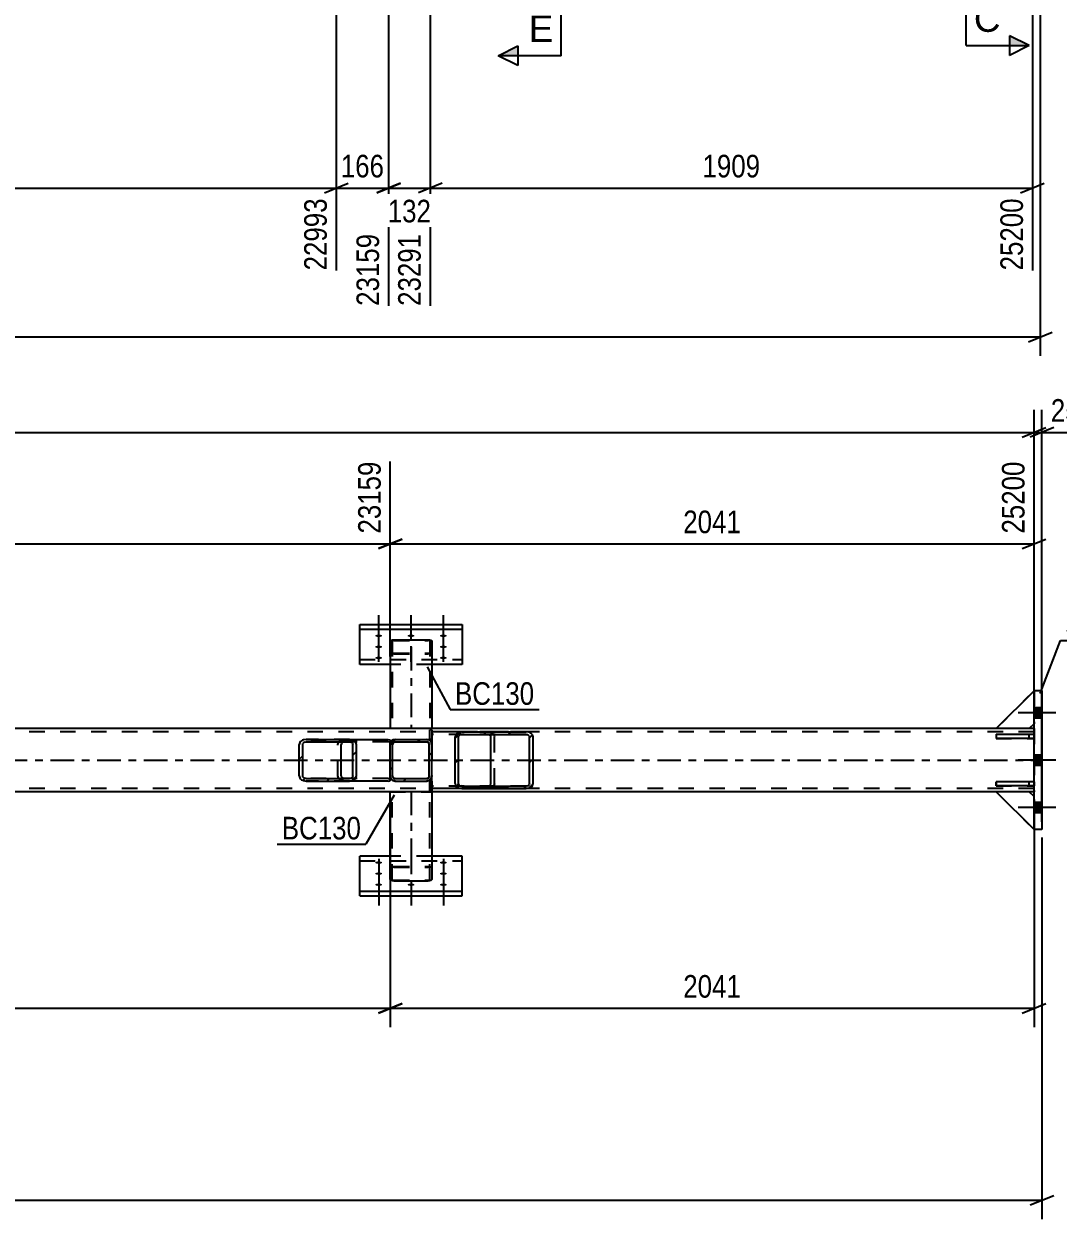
# Model space of a CAD drawing. Header units: millimetres. Extents: x 0 to 1189, y 0 to 841.
# Drawn here: x 917.6 to 1048.7, y 384.8 to 536.3 of the extents above; entities that cross this region are included whole.
import ezdxf

# ---------------------------------------------------------------- set-up
doc = ezdxf.new("R2010")
doc.units = ezdxf.units.MM
doc.linetypes.add('DXK_LINE_DOT2', pattern=[3.9198, 1.9599, -1.9599])
doc.linetypes.add('DXK_LINE_DOT3', pattern=[5.9187, 2.979, -0.9799, 0.9799, -0.9799])
doc.styles.add('Arial', font='ARIAL.TTF', dxfattribs={"height": 0.2})
doc.styles.add('Arial Narrow', font='ARIALN.TTF', dxfattribs={"height": 0.2})

# ---------------------------------------------------------------- blocks, each defined once
blk = doc.blocks.new('Part-761554296-3601 - 3595')
at = {"color": 2, "linetype": 'Continuous'}
for p, q in [((969.06, 440.31), (969.06, 440.31)), ((969.06, 439.11), (969.06, 440.31)), ((969.3, 440.31), (969.06, 440.31)), ((969.3, 440.31), (969.3, 440.31)), ((969.3, 440.31), (969.3, 439.11)), ((969.06, 439.11), (969.06, 439.11)), ((969.06, 439.11), (969.3, 439.11)), ((969.3, 439.11), (969.3, 439.11))]:
    blk.add_line(p, q, dxfattribs=at)
at = {"color": 7, "linetype": 'DXK_LINE_DOT2'}
for p, q in [((969.06, 439.11), (969.06, 440.31)), ((969.3, 439.11), (969.3, 440.31))]:
    blk.add_line(p, q, dxfattribs=at)
blk = doc.blocks.new('Part-761554296-3602 - 3595')
at = {"color": 2, "linetype": 'Continuous'}
for p, q in [((969.06, 446.79), (969.06, 446.79)), ((969.3, 446.79), (969.06, 446.79)), ((969.06, 445.59), (969.06, 446.79)), ((969.06, 445.59), (969.06, 445.59)), ((969.3, 445.59), (969.06, 445.59)), ((969.3, 446.79), (969.3, 446.79)), ((969.3, 446.79), (969.3, 445.59)), ((969.3, 445.59), (969.3, 445.59))]:
    blk.add_line(p, q, dxfattribs=at)
at = {"color": 7, "linetype": 'DXK_LINE_DOT2'}
for p, q in [((969.06, 445.59), (969.06, 446.79)), ((969.3, 446.79), (969.3, 445.59))]:
    blk.add_line(p, q, dxfattribs=at)
blk = doc.blocks.new('Part-761554296-3603 - 3595')
at = {"linetype": 'Continuous'}
h = blk.add_hatch(dxfattribs=at)
h.set_pattern_fill('', scale=0.7, style=0, pattern_type=0)
h.set_pattern_definition([(45, (959.2038, 440.3552), (-1.57154, 1.57154), [])])
h.paths.add_polyline_path([(958.87, 440.31), (959.2, 440.36), (959.49, 440.49), (959.68, 440.7), (959.75, 440.95), (959.75, 444.95), (959.68, 445.19), (959.49, 445.4), (959.2, 445.54), (958.87, 445.59), (953.38, 445.59), (953.04, 445.54), (952.76, 445.4), (952.56, 445.19), (952.5, 444.95), (952.5, 440.95), (952.56, 440.7), (952.76, 440.49), (953.04, 440.36), (953.38, 440.31)])
h.paths.add_polyline_path([(953.21, 440.65), (953.07, 440.72), (952.97, 440.82), (952.94, 440.95), (952.94, 444.95), (952.97, 445.07), (953.07, 445.17), (953.21, 445.24), (953.38, 445.27), (958.87, 445.27), (959.04, 445.24), (959.18, 445.17), (959.27, 445.07), (959.31, 444.95), (959.31, 440.95), (959.27, 440.82), (959.18, 440.72), (959.04, 440.65), (958.87, 440.63), (953.38, 440.63)])
at = {"color": 2, "linetype": 'Continuous'}
for p, q in [((953.38, 445.59), (953.04, 445.54)), ((953.38, 445.59), (958.87, 445.59)), ((958.87, 445.59), (963.76, 445.59)), ((959.2, 445.54), (958.87, 445.59)), ((963.76, 445.59), (964.02, 445.55)), ((964.02, 445.55), (964.02, 445.54)), ((964.02, 445.54), (964.02, 445.4)), ((952.56, 445.19), (952.5, 444.95)), ((952.5, 440.95), (952.5, 444.95)), ((952.94, 444.95), (952.97, 445.07)), ((952.94, 440.95), (952.94, 444.95)), ((953.21, 445.24), (953.38, 445.27)), ((953.38, 445.27), (958.87, 445.27)), ((957.87, 445.07), (957.83, 444.95)), ((957.83, 440.95), (957.83, 444.95)), ((958.27, 445.27), (958.1, 445.24)), ((958.87, 445.27), (959.04, 445.24)), ((959.27, 445.07), (959.31, 444.95)), ((959.31, 440.95), (959.31, 444.95)), ((959.75, 444.95), (959.68, 445.19)), ((959.75, 440.95), (959.75, 444.95)), ((964.02, 445.4), (964.02, 444.95)), ((952.5, 440.95), (952.56, 440.7)), ((952.97, 440.82), (952.94, 440.95)), ((957.83, 440.95), (957.87, 440.82)), ((959.31, 440.95), (959.27, 440.82)), ((959.68, 440.7), (959.75, 440.95)), ((964.02, 440.34), (964.02, 440.95)), ((953.04, 440.36), (953.38, 440.31)), ((953.38, 440.63), (953.21, 440.65)), ((953.38, 440.63), (958.87, 440.63)), ((953.38, 440.31), (958.87, 440.31)), ((958.1, 440.65), (958.27, 440.63)), ((959.04, 440.65), (958.87, 440.63)), ((958.87, 440.31), (959.2, 440.36)), ((963.76, 440.31), (958.87, 440.31)), ((963.76, 440.31), (964.02, 440.34))]:
    blk.add_line(p, q, dxfattribs=at)
at = {"color": 7, "linetype": 'DXK_LINE_DOT2'}
for p, q in [((958.87, 445.59), (953.38, 445.59)), ((957.94, 445.54), (958.27, 445.59)), ((963.76, 445.27), (953.38, 445.27)), ((957.39, 444.95), (957.46, 445.19)), ((957.39, 440.95), (957.39, 444.95)), ((963.93, 445.24), (963.76, 445.27)), ((964.02, 445.2), (963.93, 445.24)), ((964.02, 445.4), (964.02, 445.2)), ((964.02, 440.95), (964.02, 445.19)), ((957.46, 440.7), (957.39, 440.95)), ((963.76, 440.63), (953.38, 440.63)), ((958.87, 440.31), (953.38, 440.31)), ((958.27, 440.31), (957.94, 440.36)), ((963.76, 440.63), (963.93, 440.65)), ((963.93, 440.65), (964.02, 440.69))]:
    blk.add_line(p, q, dxfattribs=at)
at = {"color": 2, "linetype": 'Continuous'}
for centre, radius, start, end in [((953.24, 444.76), 0.802, 104.5547, 147.5896), ((959, 444.76), 0.802, 32.4104, 75.4453), ((953.31, 444.85), 0.401, 104.5547, 147.5896), ((958.2, 444.85), 0.401, 104.5547, 147.5896), ((958.93, 444.85), 0.401, 32.4104, 75.4453), ((953.24, 441.13), 0.802, 212.4104, 255.4453), ((953.31, 441.04), 0.401, 212.4104, 255.4453), ((958.2, 441.04), 0.401, 212.4104, 255.4453), ((958.93, 441.04), 0.401, 284.5547, 327.5896), ((959, 441.13), 0.802, 284.5547, 327.5896)]:
    blk.add_arc(centre, radius, start, end, dxfattribs=at)
at = {"color": 7, "linetype": 'DXK_LINE_DOT2'}
for centre, start, end in [((958.14, 444.76), 104.5547, 147.5896), ((958.14, 441.13), 212.4104, 255.4453)]:
    blk.add_arc(centre, 0.802, start, end, dxfattribs=at)
blk = doc.blocks.new('Part-761554296-3732 - 3595')
at = {"color": 2, "linetype": 'Continuous'}
for p, q in [((964.03, 458.06), (964.07, 458.12)), ((964.03, 458.06), (964.03, 446.95)), ((964.07, 458.12), (964.17, 458.17)), ((964.17, 458.17), (964.32, 458.21)), ((964.32, 458.21), (964.51, 458.22)), ((964.51, 458.22), (968.83, 458.22)), ((968.83, 458.22), (969.01, 458.21)), ((969.01, 458.21), (969.17, 458.17)), ((969.17, 458.17), (969.27, 458.12)), ((969.27, 458.12), (969.31, 458.06)), ((969.31, 458.06), (969.31, 446.95))]:
    blk.add_line(p, q, dxfattribs=at)
at = {"color": 7, "linetype": 'DXK_LINE_DOT2'}
for p, q in [((964.29, 458.09), (964.27, 458.06)), ((964.27, 458.06), (964.27, 446.95)), ((964.34, 458.12), (964.29, 458.09)), ((964.42, 458.13), (964.34, 458.12)), ((964.51, 458.14), (964.42, 458.13)), ((964.51, 458.14), (968.83, 458.14)), ((968.92, 458.13), (968.83, 458.14)), ((969, 458.12), (968.92, 458.13)), ((969.05, 458.09), (969, 458.12)), ((969.07, 458.06), (969.05, 458.09)), ((969.07, 458.06), (969.07, 446.95)), ((964.07, 456.52), (964.03, 456.58)), ((964.17, 456.47), (964.07, 456.52)), ((964.32, 456.43), (964.17, 456.47)), ((964.27, 456.58), (964.29, 456.55)), ((964.29, 456.55), (964.34, 456.52)), ((964.51, 456.42), (964.32, 456.43)), ((964.34, 456.52), (964.42, 456.51)), ((964.42, 456.51), (964.51, 456.5)), ((964.51, 456.5), (968.83, 456.5)), ((964.51, 456.42), (968.83, 456.42)), ((968.83, 456.5), (968.92, 456.51)), ((969.01, 456.43), (968.83, 456.42)), ((968.92, 456.51), (969, 456.52)), ((969, 456.52), (969.01, 456.53)), ((969.01, 456.53), (969.05, 456.55)), ((969.17, 456.47), (969.01, 456.43)), ((969.05, 456.55), (969.07, 456.58)), ((969.27, 456.52), (969.17, 456.47)), ((969.31, 456.58), (969.27, 456.52)), ((969.31, 446.95), (964.03, 446.95))]:
    blk.add_line(p, q, dxfattribs=at)
at = {"color": 7, "linetype": 'DXK_LINE_DOT3'}
blk.add_line((966.67, 457.32), (966.67, 446.95), dxfattribs=at)
blk = doc.blocks.new('Part-761554296-3668 - 3595')
at = {"color": 2, "linetype": 'Continuous'}
for p, q in [((1040.86, 446.95), (1045.66, 451.75)), ((1045.06, 446.95), (1040.86, 446.95)), ((1045.66, 447.55), (1045.06, 446.95))]:
    blk.add_line(p, q, dxfattribs=at)
at = {"color": 7, "linetype": 'DXK_LINE_DOT2'}
for p, q in [((1045.66, 451.75), (1045.66, 451.75)), ((1045.66, 451.75), (1045.66, 447.55)), ((1045.66, 451.75), (1045.66, 451.75)), ((1045.66, 447.55), (1045.66, 447.55)), ((1045.66, 447.55), (1045.66, 447.55))]:
    blk.add_line(p, q, dxfattribs=at)
blk = doc.blocks.new('Part-761554296-3612 - 3595')
at = {"color": 2, "linetype": 'Continuous'}
for p, q in [((964.03, 427.83), (964.03, 438.95)), ((969.31, 438.95), (969.31, 427.83)), ((964.07, 427.77), (964.03, 427.83)), ((964.17, 427.72), (964.07, 427.77)), ((964.32, 427.68), (964.17, 427.72)), ((964.51, 427.67), (964.32, 427.68)), ((964.51, 427.67), (968.83, 427.67)), ((969.01, 427.68), (968.83, 427.67)), ((969.17, 427.72), (969.01, 427.68)), ((969.27, 427.77), (969.17, 427.72)), ((969.31, 427.83), (969.27, 427.77))]:
    blk.add_line(p, q, dxfattribs=at)
at = {"color": 7, "linetype": 'DXK_LINE_DOT2'}
for p, q in [((964.03, 438.95), (969.31, 438.95)), ((964.27, 427.83), (964.27, 438.95)), ((969.07, 427.83), (969.07, 438.95)), ((964.03, 429.31), (964.07, 429.37)), ((964.07, 429.37), (964.17, 429.43)), ((964.17, 429.43), (964.32, 429.46)), ((964.29, 429.34), (964.27, 429.31)), ((964.34, 429.37), (964.29, 429.34)), ((964.32, 429.46), (964.51, 429.48)), ((964.42, 429.39), (964.34, 429.37)), ((964.51, 429.39), (964.42, 429.39)), ((964.51, 429.48), (968.83, 429.48)), ((964.51, 429.39), (968.83, 429.39)), ((968.83, 429.48), (969.01, 429.46)), ((968.92, 429.39), (968.83, 429.39)), ((969, 429.37), (968.92, 429.39)), ((969, 429.37), (969.01, 429.36)), ((969.01, 429.46), (969.17, 429.43)), ((969.01, 429.36), (969.05, 429.34)), ((969.07, 429.31), (969.05, 429.34)), ((969.17, 429.43), (969.27, 429.37)), ((969.27, 429.37), (969.31, 429.31)), ((964.27, 427.83), (964.29, 427.8)), ((964.29, 427.8), (964.34, 427.78)), ((964.34, 427.78), (964.42, 427.76)), ((964.42, 427.76), (964.51, 427.75)), ((964.51, 427.75), (968.83, 427.75)), ((968.83, 427.75), (968.92, 427.76)), ((968.92, 427.76), (969, 427.78)), ((969, 427.78), (969.05, 427.8)), ((969.05, 427.8), (969.07, 427.83))]:
    blk.add_line(p, q, dxfattribs=at)
at = {"color": 7, "linetype": 'DXK_LINE_DOT3'}
blk.add_line((966.67, 438.95), (966.67, 428.57), dxfattribs=at)
blk = doc.blocks.new('Bolt-761554296-3746 - 3595')
at = {"linetype": 'Continuous'}
for points in [[(962.57, 458.87), (962.66, 458.87), (962.75, 458.86), (962.83, 458.84), (962.9, 458.82), (962.95, 458.8), (962.99, 458.77), (963.01, 458.74), (963.01, 458.71), (962.99, 458.68), (962.95, 458.65), (962.9, 458.62), (962.83, 458.6), (962.75, 458.58), (962.66, 458.58), (962.57, 458.57), (962.48, 458.58), (962.39, 458.58), (962.31, 458.6), (962.24, 458.62), (962.19, 458.65), (962.15, 458.68), (962.13, 458.71), (962.13, 458.74), (962.15, 458.77), (962.19, 458.8), (962.24, 458.82), (962.31, 458.84), (962.39, 458.86), (962.48, 458.87)], [(966.67, 458.87), (966.76, 458.87), (966.85, 458.86), (966.93, 458.84), (967, 458.82), (967.05, 458.8), (967.09, 458.77), (967.11, 458.74), (967.11, 458.71), (967.09, 458.68), (967.05, 458.65), (967, 458.62), (966.93, 458.6), (966.85, 458.58), (966.76, 458.58), (966.67, 458.57), (966.58, 458.58), (966.49, 458.58), (966.41, 458.6), (966.34, 458.62), (966.29, 458.65), (966.25, 458.68), (966.23, 458.71), (966.23, 458.74), (966.25, 458.77), (966.29, 458.8), (966.34, 458.82), (966.41, 458.84), (966.49, 458.86), (966.58, 458.87)], [(970.77, 458.87), (970.86, 458.87), (970.95, 458.86), (971.03, 458.84), (971.1, 458.82), (971.15, 458.8), (971.19, 458.77), (971.21, 458.74), (971.21, 458.71), (971.19, 458.68), (971.15, 458.65), (971.1, 458.62), (971.03, 458.6), (970.95, 458.58), (970.86, 458.58), (970.77, 458.57), (970.68, 458.58), (970.59, 458.58), (970.51, 458.6), (970.44, 458.62), (970.39, 458.65), (970.35, 458.68), (970.33, 458.71), (970.33, 458.74), (970.35, 458.77), (970.39, 458.8), (970.44, 458.82), (970.51, 458.84), (970.59, 458.86), (970.68, 458.87)], [(962.57, 457.47), (962.66, 457.47), (962.75, 457.46), (962.83, 457.44), (962.9, 457.42), (962.95, 457.4), (962.99, 457.37), (963.01, 457.34), (963.01, 457.3), (962.99, 457.27), (962.95, 457.24), (962.9, 457.22), (962.83, 457.2), (962.75, 457.18), (962.66, 457.17), (962.57, 457.17), (962.48, 457.17), (962.39, 457.18), (962.31, 457.2), (962.24, 457.22), (962.19, 457.24), (962.15, 457.27), (962.13, 457.3), (962.13, 457.34), (962.15, 457.37), (962.19, 457.4), (962.24, 457.42), (962.31, 457.44), (962.39, 457.46), (962.48, 457.47)], [(962.57, 456.07), (962.66, 456.06), (962.75, 456.06), (962.83, 456.04), (962.9, 456.02), (962.95, 455.99), (962.99, 455.96), (963.01, 455.93), (963.01, 455.9), (962.99, 455.87), (962.95, 455.84), (962.9, 455.82), (962.83, 455.8), (962.75, 455.78), (962.66, 455.77), (962.57, 455.77), (962.48, 455.77), (962.39, 455.78), (962.31, 455.8), (962.24, 455.82), (962.19, 455.84), (962.15, 455.87), (962.13, 455.9), (962.13, 455.93), (962.15, 455.96), (962.19, 455.99), (962.24, 456.02), (962.31, 456.04), (962.39, 456.06), (962.48, 456.06)], [(970.77, 457.47), (970.86, 457.47), (970.95, 457.46), (971.03, 457.44), (971.1, 457.42), (971.15, 457.4), (971.19, 457.37), (971.21, 457.34), (971.21, 457.3), (971.19, 457.27), (971.15, 457.24), (971.1, 457.22), (971.03, 457.2), (970.95, 457.18), (970.86, 457.17), (970.77, 457.17), (970.68, 457.17), (970.59, 457.18), (970.51, 457.2), (970.44, 457.22), (970.39, 457.24), (970.35, 457.27), (970.33, 457.3), (970.33, 457.34), (970.35, 457.37), (970.39, 457.4), (970.44, 457.42), (970.51, 457.44), (970.59, 457.46), (970.68, 457.47)], [(970.77, 456.07), (970.86, 456.06), (970.95, 456.06), (971.03, 456.04), (971.1, 456.02), (971.15, 455.99), (971.19, 455.96), (971.21, 455.93), (971.21, 455.9), (971.19, 455.87), (971.15, 455.84), (971.1, 455.82), (971.03, 455.8), (970.95, 455.78), (970.86, 455.77), (970.77, 455.77), (970.68, 455.77), (970.59, 455.78), (970.51, 455.8), (970.44, 455.82), (970.39, 455.84), (970.35, 455.87), (970.33, 455.9), (970.33, 455.93), (970.35, 455.96), (970.39, 455.99), (970.44, 456.02), (970.51, 456.04), (970.59, 456.06), (970.68, 456.06)]]:
    blk.add_hatch(color=1, dxfattribs=at).paths.add_polyline_path(points)
at = {"color": 1, "linetype": 'Continuous'}
for p, q in [((962.57, 458.23), (962.57, 461.35)), ((966.67, 458.23), (966.67, 461.35)), ((970.77, 458.23), (970.77, 461.35)), ((962.57, 456.83), (962.57, 459.95)), ((970.77, 456.83), (970.77, 459.95)), ((962.57, 455.43), (962.57, 458.55)), ((970.77, 455.43), (970.77, 458.55))]:
    blk.add_line(p, q, dxfattribs=at)
at = {"color": 1, "linetype": 'DXK_LINE_DOT2'}
blk.add_line((966.67, 455.43), (966.67, 458.55), dxfattribs=at)
blk = doc.blocks.new('Part-761554296-3626 - 3595')
at = {"color": 2, "linetype": 'Continuous'}
for p, q in [((1040.86, 439.75), (1040.86, 440.19)), ((1045.66, 440.19), (1040.86, 440.19)), ((1040.86, 439.71), (1040.86, 439.75)), ((1045.66, 439.71), (1040.86, 439.71)), ((1045.66, 440.19), (1045.66, 439.71))]:
    blk.add_line(p, q, dxfattribs=at)
at = {"color": 7, "linetype": 'DXK_LINE_DOT2'}
for p, q in [((1040.86, 439.75), (1040.86, 439.75)), ((1045.06, 439.71), (1045.06, 440.19)), ((1045.66, 440.19), (1045.66, 440.19)), ((1045.66, 440.19), (1045.66, 440.19)), ((1045.66, 439.71), (1045.66, 439.71)), ((1045.66, 439.71), (1045.66, 439.71))]:
    blk.add_line(p, q, dxfattribs=at)
blk = doc.blocks.new('Part-761554296-3653 - 3595')
at = {"color": 7, "linetype": 'DXK_LINE_DOT2'}
for p, q in [((1045.66, 446.19), (1040.86, 446.19)), ((1040.86, 446.19), (1040.86, 445.71)), ((1040.86, 445.71), (1045.66, 445.71)), ((1045.06, 445.71), (1045.06, 446.19)), ((1045.66, 445.71), (1045.66, 446.19))]:
    blk.add_line(p, q, dxfattribs=at)
blk = doc.blocks.new('Part-761554296-3656 - 3595')
at = {"color": 7, "linetype": 'DXK_LINE_DOT2'}
for p, q in [((1045.66, 440.19), (1040.86, 440.19)), ((1040.86, 440.19), (1040.86, 439.71)), ((1040.86, 439.71), (1045.66, 439.71)), ((1045.06, 439.71), (1045.06, 440.19)), ((1045.66, 439.71), (1045.66, 440.19))]:
    blk.add_line(p, q, dxfattribs=at)
blk = doc.blocks.new('Part-761554296-3659 - 3595')
at = {"color": 2, "linetype": 'Continuous'}
for p, q in [((1040.86, 446.15), (1040.86, 446.19)), ((1045.66, 446.19), (1040.86, 446.19)), ((1040.86, 446.15), (1040.86, 445.71)), ((1045.66, 445.71), (1040.86, 445.71)), ((1045.66, 446.19), (1045.66, 445.71))]:
    blk.add_line(p, q, dxfattribs=at)
at = {"color": 7, "linetype": 'DXK_LINE_DOT2'}
for p, q in [((1040.86, 446.15), (1040.86, 446.15)), ((1045.06, 445.71), (1045.06, 446.19)), ((1045.66, 446.19), (1045.66, 446.19)), ((1045.66, 446.19), (1045.66, 446.19)), ((1045.66, 445.71), (1045.66, 445.71)), ((1045.66, 445.71), (1045.66, 445.71))]:
    blk.add_line(p, q, dxfattribs=at)
blk = doc.blocks.new('Part-761554296-3688 - 3595')
at = {"color": 2, "linetype": 'Continuous'}
for p, q in [((1045.66, 446.95), (116.02, 446.95)), ((1040.86, 438.95), (116.02, 438.95)), ((1045.66, 438.95), (1045.06, 438.95))]:
    blk.add_line(p, q, dxfattribs=at)
at = {"color": 7, "linetype": 'DXK_LINE_DOT2'}
for p, q in [((1045.66, 446.95), (1045.66, 438.95)), ((1045.66, 446.55), (116.02, 446.55)), ((1045.66, 439.35), (116.02, 439.35)), ((1045.06, 438.95), (1040.86, 438.95))]:
    blk.add_line(p, q, dxfattribs=at)
at = {"color": 7, "linetype": 'DXK_LINE_DOT3'}
blk.add_line((116.02, 442.95), (1045.66, 442.95), dxfattribs=at)
blk = doc.blocks.new('Bolt-761554296-3762 - 3595')
at = {"linetype": 'Continuous'}
for points in [[(1045.66, 449.61), (1045.66, 448.29), (1046.66, 448.29), (1046.66, 449.61)], [(1045.66, 449.61), (1045.66, 448.29), (1046.66, 448.29), (1046.66, 449.61)], [(1045.66, 449.61), (1045.66, 448.29), (1046.66, 448.29), (1046.66, 449.61)], [(1045.66, 449.61), (1045.66, 448.29), (1046.66, 448.29), (1046.66, 449.61)], [(1045.66, 443.61), (1045.66, 442.29), (1046.66, 442.29), (1046.66, 443.61)], [(1045.66, 443.61), (1045.66, 442.29), (1046.66, 442.29), (1046.66, 443.61)], [(1045.66, 437.61), (1045.66, 436.29), (1046.66, 436.29), (1046.66, 437.61)], [(1045.66, 437.61), (1045.66, 436.29), (1046.66, 436.29), (1046.66, 437.61)], [(1045.66, 437.61), (1045.66, 436.29), (1046.66, 436.29), (1046.66, 437.61)], [(1045.66, 437.61), (1045.66, 436.29), (1046.66, 436.29), (1046.66, 437.61)]]:
    blk.add_hatch(color=1, dxfattribs=at).paths.add_polyline_path(points)
at = {"color": 1, "linetype": 'Continuous'}
for p, q in [((1048.42, 448.95), (1043.66, 448.95)), ((1048.42, 448.95), (1043.66, 448.95)), ((1048.42, 448.95), (1043.66, 448.95)), ((1048.42, 448.95), (1043.66, 448.95)), ((1046.66, 449.61), (1045.66, 449.61)), ((1046.66, 449.61), (1045.66, 449.61)), ((1046.66, 449.61), (1045.66, 449.61)), ((1046.66, 449.61), (1045.66, 449.61)), ((1046.66, 448.29), (1045.66, 448.29)), ((1046.66, 448.29), (1045.66, 448.29)), ((1046.66, 448.29), (1045.66, 448.29)), ((1046.66, 448.29), (1045.66, 448.29)), ((1048.42, 442.95), (1043.66, 442.95)), ((1048.42, 442.95), (1043.66, 442.95)), ((1046.66, 443.61), (1045.66, 443.61)), ((1046.66, 443.61), (1045.66, 443.61)), ((1046.66, 442.29), (1045.66, 442.29)), ((1046.66, 442.29), (1045.66, 442.29)), ((1048.42, 436.95), (1043.66, 436.95)), ((1048.42, 436.95), (1043.66, 436.95)), ((1048.42, 436.95), (1043.66, 436.95)), ((1048.42, 436.95), (1043.66, 436.95)), ((1046.66, 437.61), (1045.66, 437.61)), ((1046.66, 437.61), (1045.66, 437.61)), ((1046.66, 437.61), (1045.66, 437.61)), ((1046.66, 437.61), (1045.66, 437.61)), ((1046.66, 436.29), (1045.66, 436.29)), ((1046.66, 436.29), (1045.66, 436.29)), ((1046.66, 436.29), (1045.66, 436.29)), ((1046.66, 436.29), (1045.66, 436.29))]:
    blk.add_line(p, q, dxfattribs=at)
blk = doc.blocks.new('Part-761554296-3703 - 3595')
at = {"color": 7, "linetype": 'DXK_LINE_DOT2'}
for p, q in [((1045.06, 438.95), (1040.86, 438.95)), ((1040.86, 438.95), (1045.66, 434.15)), ((1045.66, 438.35), (1045.06, 438.95)), ((1045.66, 434.15), (1045.66, 438.35))]:
    blk.add_line(p, q, dxfattribs=at)
blk = doc.blocks.new('Part-761554296-3715 - 3595')
at = {"color": 7, "linetype": 'DXK_LINE_DOT2'}
for p, q in [((1045.06, 438.95), (1040.86, 438.95)), ((1040.86, 438.95), (1045.66, 434.15)), ((1045.66, 438.35), (1045.06, 438.95)), ((1045.66, 434.15), (1045.66, 438.35))]:
    blk.add_line(p, q, dxfattribs=at)
blk = doc.blocks.new('Part-761554296-3718 - 3595')
at = {"color": 2, "linetype": 'Continuous'}
for p, q in [((1045.06, 438.95), (1040.86, 438.95)), ((1040.86, 438.95), (1045.66, 434.15)), ((1045.66, 438.35), (1045.06, 438.95))]:
    blk.add_line(p, q, dxfattribs=at)
at = {"color": 7, "linetype": 'DXK_LINE_DOT2'}
for p, q in [((1045.66, 438.35), (1045.66, 438.35)), ((1045.66, 438.35), (1045.66, 438.35)), ((1045.66, 434.15), (1045.66, 438.35)), ((1045.66, 434.15), (1045.66, 434.15)), ((1045.66, 434.15), (1045.66, 434.15))]:
    blk.add_line(p, q, dxfattribs=at)
blk = doc.blocks.new('Part-761554296-3721 - 3595')
at = {"color": 7, "linetype": 'DXK_LINE_DOT2'}
for p, q in [((1040.86, 446.95), (1045.66, 451.75)), ((1045.66, 451.75), (1045.66, 447.55)), ((1045.06, 446.95), (1040.86, 446.95)), ((1045.66, 447.55), (1045.06, 446.95))]:
    blk.add_line(p, q, dxfattribs=at)
blk = doc.blocks.new('Part-761554296-3724 - 3595')
at = {"color": 7, "linetype": 'DXK_LINE_DOT2'}
for p, q in [((1040.86, 446.95), (1045.66, 451.75)), ((1045.66, 451.75), (1045.66, 447.55)), ((1045.06, 446.95), (1040.86, 446.95)), ((1045.66, 447.55), (1045.06, 446.95))]:
    blk.add_line(p, q, dxfattribs=at)
blk = doc.blocks.new('Part-761554296-3743 - 3595')
at = {"linetype": 'Continuous'}
h = blk.add_hatch(dxfattribs=at)
h.set_pattern_fill('', scale=0.7, style=0, pattern_type=0)
h.set_pattern_definition([(45, (968.9043, 440.3552), (-1.57154, 1.57154), [])])
h.paths.add_polyline_path([(968.66, 440.31), (968.9, 440.36), (969.11, 440.49), (969.25, 440.7), (969.3, 440.95), (969.3, 444.95), (969.25, 445.19), (969.11, 445.4), (968.9, 445.54), (968.66, 445.59), (964.66, 445.59), (964.41, 445.54), (964.21, 445.4), (964.07, 445.19), (964.02, 444.95), (964.02, 440.95), (964.07, 440.7), (964.21, 440.49), (964.41, 440.36), (964.66, 440.31)])
h.paths.add_polyline_path([(964.54, 440.65), (964.43, 440.72), (964.36, 440.82), (964.34, 440.95), (964.34, 444.95), (964.36, 445.07), (964.43, 445.17), (964.54, 445.24), (964.66, 445.27), (968.66, 445.27), (968.78, 445.24), (968.89, 445.17), (968.96, 445.07), (968.98, 444.95), (968.98, 440.95), (968.96, 440.82), (968.89, 440.72), (968.78, 440.65), (968.66, 440.63), (964.66, 440.63)])
at = {"color": 7, "linetype": 'DXK_LINE_DOT2'}
for p, q in [((964.41, 445.54), (964.66, 445.59)), ((964.66, 445.59), (968.66, 445.59)), ((968.66, 445.59), (968.9, 445.54)), ((964.02, 444.95), (964.07, 445.19)), ((964.02, 440.95), (964.02, 444.95)), ((964.36, 445.07), (964.34, 444.95)), ((964.34, 440.95), (964.34, 444.95)), ((964.66, 445.27), (964.54, 445.24)), ((964.66, 445.27), (968.66, 445.27)), ((968.78, 445.24), (968.66, 445.27)), ((968.98, 444.95), (968.96, 445.07)), ((968.98, 440.95), (968.98, 444.95)), ((969.25, 445.19), (969.3, 444.95)), ((969.3, 440.95), (969.3, 444.95)), ((964.07, 440.7), (964.02, 440.95)), ((964.34, 440.95), (964.36, 440.82)), ((968.96, 440.82), (968.98, 440.95)), ((969.3, 440.95), (969.25, 440.7)), ((964.66, 440.31), (964.41, 440.36)), ((964.54, 440.65), (964.66, 440.63)), ((964.66, 440.63), (968.66, 440.63)), ((964.66, 440.31), (968.66, 440.31)), ((968.66, 440.63), (968.78, 440.65)), ((968.9, 440.36), (968.66, 440.31))]:
    blk.add_line(p, q, dxfattribs=at)
at = {"color": 2, "linetype": 'Continuous'}
for p, q in [((964.66, 445.59), (964.41, 445.54)), ((964.66, 445.59), (968.66, 445.59)), ((968.9, 445.54), (968.66, 445.59)), ((964.07, 445.19), (964.02, 444.95)), ((964.02, 440.95), (964.02, 444.95)), ((964.34, 444.95), (964.36, 445.07)), ((964.34, 440.95), (964.34, 444.95)), ((964.54, 445.24), (964.66, 445.27)), ((964.66, 445.27), (968.66, 445.27)), ((968.66, 445.27), (968.78, 445.24)), ((968.96, 445.07), (968.98, 444.95)), ((968.98, 440.95), (968.98, 444.95)), ((969.3, 444.95), (969.25, 445.19)), ((969.3, 440.95), (969.3, 444.95)), ((964.02, 440.95), (964.07, 440.7)), ((964.36, 440.82), (964.34, 440.95)), ((968.98, 440.95), (968.96, 440.82)), ((969.25, 440.7), (969.3, 440.95)), ((964.41, 440.36), (964.66, 440.31)), ((964.66, 440.63), (964.54, 440.65)), ((964.66, 440.63), (968.66, 440.63)), ((964.66, 440.31), (968.66, 440.31)), ((968.78, 440.65), (968.66, 440.63)), ((968.66, 440.31), (968.9, 440.36))]:
    blk.add_line(p, q, dxfattribs=at)
at = {"color": 7, "linetype": 'DXK_LINE_DOT2'}
for centre, radius, start, end in [((964.66, 444.95), 0.64, 112.5, 157.5), ((968.66, 444.95), 0.64, 22.5, 67.5), ((964.66, 444.95), 0.32, 112.5, 157.5), ((968.66, 444.95), 0.32, 22.5, 67.5), ((964.66, 440.95), 0.64, 202.5, 247.5), ((964.66, 440.95), 0.32, 202.5, 247.5), ((968.66, 440.95), 0.32, 292.5, 337.5), ((968.66, 440.95), 0.64, 292.5, 337.5)]:
    blk.add_arc(centre, radius, start, end, dxfattribs=at)
at = {"color": 2, "linetype": 'Continuous'}
for centre, radius, start, end in [((964.66, 444.95), 0.64, 112.5, 157.5), ((968.66, 444.95), 0.64, 22.5, 67.5), ((964.66, 444.95), 0.32, 112.5, 157.5), ((968.66, 444.95), 0.32, 22.5, 67.5), ((964.66, 440.95), 0.64, 202.5, 247.5), ((964.66, 440.95), 0.32, 202.5, 247.5), ((968.66, 440.95), 0.32, 292.5, 337.5), ((968.66, 440.95), 0.64, 292.5, 337.5)]:
    blk.add_arc(centre, radius, start, end, dxfattribs=at)
blk = doc.blocks.new('Part-761554296-3768 - 3595')
at = {"color": 2, "linetype": 'Continuous'}
for p, q in [((960.17, 455.1), (960.17, 460.14)), ((960.17, 460.14), (973.17, 460.14)), ((973.17, 459.54), (960.17, 459.54)), ((973.17, 460.14), (973.17, 455.1)), ((964.03, 455.1), (960.17, 455.1)), ((973.17, 455.1), (969.31, 455.1))]:
    blk.add_line(p, q, dxfattribs=at)
at = {"color": 7, "linetype": 'DXK_LINE_DOT2'}
for p, q in [((960.17, 455.7), (973.17, 455.7)), ((969.31, 455.1), (964.03, 455.1))]:
    blk.add_line(p, q, dxfattribs=at)
blk = doc.blocks.new('Part-761554296-3770 - 3595')
at = {"linetype": 'Continuous'}
h = blk.add_hatch(dxfattribs=at)
h.set_pattern_fill('', scale=0.7, style=0, pattern_type=0)
h.set_pattern_definition([(45, (981.5962, 439.3952), (-1.57154, 1.57154), [])])
h.paths.add_polyline_path([(981.26, 439.35), (981.6, 439.4), (981.88, 439.53), (982.07, 439.74), (982.14, 439.99), (982.14, 445.91), (982.07, 446.15), (981.88, 446.36), (981.6, 446.5), (981.26, 446.55), (973.13, 446.55), (972.8, 446.5), (972.51, 446.36), (972.32, 446.15), (972.25, 445.91), (972.25, 439.99), (972.32, 439.74), (972.51, 439.53), (972.8, 439.4), (973.13, 439.35)])
h.paths.add_polyline_path([(972.97, 439.69), (972.82, 439.76), (972.73, 439.86), (972.69, 439.99), (972.69, 445.91), (972.73, 446.03), (972.82, 446.13), (972.97, 446.2), (973.13, 446.23), (981.26, 446.23), (981.43, 446.2), (981.57, 446.13), (981.67, 446.03), (981.7, 445.91), (981.7, 439.99), (981.67, 439.86), (981.57, 439.76), (981.43, 439.69), (981.26, 439.67), (973.13, 439.67)])
at = {"color": 2, "linetype": 'Continuous'}
for p, q in [((973.13, 446.55), (969.3, 446.55)), ((969.3, 445.59), (969.3, 444.95)), ((972.32, 446.15), (972.25, 445.91)), ((972.25, 439.99), (972.25, 445.91)), ((972.69, 445.91), (972.73, 446.03)), ((972.69, 439.99), (972.69, 445.91)), ((973.13, 446.55), (972.8, 446.5)), ((972.97, 446.2), (973.13, 446.23)), ((973.13, 446.55), (981.26, 446.55)), ((973.13, 446.23), (981.26, 446.23)), ((976.53, 446.2), (976.37, 446.23)), ((976.8, 445.91), (976.77, 446.03)), ((976.8, 439.99), (976.8, 445.91)), ((981.6, 446.5), (981.26, 446.55)), ((981.26, 446.23), (981.43, 446.2)), ((981.67, 446.03), (981.7, 445.91)), ((981.7, 439.99), (981.7, 445.91)), ((982.14, 445.91), (982.07, 446.15)), ((982.14, 439.99), (982.14, 445.91)), ((969.3, 440.31), (969.3, 440.95)), ((972.25, 439.99), (972.32, 439.74)), ((972.73, 439.86), (972.69, 439.99)), ((972.8, 439.4), (973.13, 439.35)), ((973.13, 439.67), (972.97, 439.69)), ((973.13, 439.67), (981.26, 439.67)), ((976.37, 439.67), (976.53, 439.69)), ((976.77, 439.86), (976.8, 439.99)), ((981.43, 439.69), (981.26, 439.67)), ((981.26, 439.35), (981.6, 439.4)), ((981.7, 439.99), (981.67, 439.86)), ((982.07, 439.74), (982.14, 439.99)), ((973.13, 439.35), (969.3, 439.35)), ((973.13, 439.35), (981.26, 439.35))]:
    blk.add_line(p, q, dxfattribs=at)
at = {"color": 7, "linetype": 'DXK_LINE_DOT2'}
for p, q in [((969.3, 446.55), (969.3, 445.59)), ((981.26, 446.23), (969.3, 446.23)), ((981.26, 446.55), (973.13, 446.55)), ((976.37, 446.55), (976.7, 446.5)), ((977.18, 446.15), (977.24, 445.91)), ((977.24, 439.99), (977.24, 445.91)), ((969.3, 444.95), (969.3, 440.95)), ((969.3, 439.99), (969.3, 440.31)), ((969.3, 439.35), (969.3, 439.99)), ((981.26, 439.67), (969.3, 439.67)), ((976.7, 439.4), (976.37, 439.35)), ((977.24, 439.99), (977.18, 439.74)), ((976.37, 439.35), (973.13, 439.35)), ((976.37, 439.35), (981.26, 439.35))]:
    blk.add_line(p, q, dxfattribs=at)
at = {"color": 2, "linetype": 'Continuous'}
for centre, radius, start, end in [((973, 445.72), 0.802, 104.5547, 147.5896), ((973.07, 445.81), 0.401, 104.5547, 147.5896), ((976.43, 445.81), 0.401, 32.4104, 75.4453), ((981.33, 445.81), 0.401, 32.4104, 75.4453), ((981.39, 445.72), 0.802, 32.4104, 75.4453), ((973, 440.17), 0.802, 212.4104, 255.4453), ((973.07, 440.08), 0.401, 212.4104, 255.4453), ((976.43, 440.08), 0.401, 284.5547, 327.5896), ((981.33, 440.08), 0.401, 284.5547, 327.5896), ((981.39, 440.17), 0.802, 284.5547, 327.5896)]:
    blk.add_arc(centre, radius, start, end, dxfattribs=at)
at = {"color": 7, "linetype": 'DXK_LINE_DOT2'}
for centre, start, end in [((976.5, 445.72), 32.4104, 75.4453), ((976.5, 440.17), 284.5547, 327.5896)]:
    blk.add_arc(centre, 0.802, start, end, dxfattribs=at)
blk = doc.blocks.new('Part-761554296-3808 - 3595')
at = {"color": 2, "linetype": 'Continuous'}
for p, q in [((1045.66, 434.15), (1045.66, 451.75)), ((1046.66, 451.75), (1045.66, 451.75)), ((1046.66, 451.75), (1046.66, 434.15)), ((1046.66, 434.15), (1045.66, 434.15))]:
    blk.add_line(p, q, dxfattribs=at)
blk = doc.blocks.new('Bolt-761554296-3835 - 3595')
at = {"linetype": 'Continuous'}
for points in [[(962.57, 429.83), (962.48, 429.83), (962.39, 429.84), (962.31, 429.85), (962.24, 429.87), (962.19, 429.9), (962.15, 429.93), (962.13, 429.96), (962.13, 429.99), (962.15, 430.02), (962.19, 430.05), (962.24, 430.08), (962.31, 430.1), (962.39, 430.11), (962.48, 430.12), (962.57, 430.13), (962.66, 430.12), (962.75, 430.11), (962.83, 430.1), (962.9, 430.08), (962.95, 430.05), (962.99, 430.02), (963.01, 429.99), (963.01, 429.96), (962.99, 429.93), (962.95, 429.9), (962.9, 429.87), (962.83, 429.85), (962.75, 429.84), (962.66, 429.83)], [(970.77, 429.83), (970.68, 429.83), (970.59, 429.84), (970.51, 429.85), (970.44, 429.87), (970.39, 429.9), (970.35, 429.93), (970.33, 429.96), (970.33, 429.99), (970.35, 430.02), (970.39, 430.05), (970.44, 430.08), (970.51, 430.1), (970.59, 430.11), (970.68, 430.12), (970.77, 430.13), (970.86, 430.12), (970.95, 430.11), (971.03, 430.1), (971.1, 430.08), (971.15, 430.05), (971.19, 430.02), (971.21, 429.99), (971.21, 429.96), (971.19, 429.93), (971.15, 429.9), (971.1, 429.87), (971.03, 429.85), (970.95, 429.84), (970.86, 429.83)], [(962.57, 428.42), (962.48, 428.43), (962.39, 428.44), (962.31, 428.45), (962.24, 428.47), (962.19, 428.5), (962.15, 428.53), (962.13, 428.56), (962.13, 428.59), (962.15, 428.62), (962.19, 428.65), (962.24, 428.67), (962.31, 428.69), (962.39, 428.71), (962.48, 428.72), (962.57, 428.72), (962.66, 428.72), (962.75, 428.71), (962.83, 428.69), (962.9, 428.67), (962.95, 428.65), (962.99, 428.62), (963.01, 428.59), (963.01, 428.56), (962.99, 428.53), (962.95, 428.5), (962.9, 428.47), (962.83, 428.45), (962.75, 428.44), (962.66, 428.43)], [(962.57, 427.02), (962.48, 427.02), (962.39, 427.03), (962.31, 427.05), (962.24, 427.07), (962.19, 427.1), (962.15, 427.12), (962.13, 427.16), (962.13, 427.19), (962.15, 427.22), (962.19, 427.25), (962.24, 427.27), (962.31, 427.29), (962.39, 427.31), (962.48, 427.32), (962.57, 427.32), (962.66, 427.32), (962.75, 427.31), (962.83, 427.29), (962.9, 427.27), (962.95, 427.25), (962.99, 427.22), (963.01, 427.19), (963.01, 427.16), (962.99, 427.12), (962.95, 427.1), (962.9, 427.07), (962.83, 427.05), (962.75, 427.03), (962.66, 427.02)], [(966.67, 427.02), (966.58, 427.02), (966.49, 427.03), (966.41, 427.05), (966.34, 427.07), (966.29, 427.1), (966.25, 427.12), (966.23, 427.16), (966.23, 427.19), (966.25, 427.22), (966.29, 427.25), (966.34, 427.27), (966.41, 427.29), (966.49, 427.31), (966.58, 427.32), (966.67, 427.32), (966.76, 427.32), (966.85, 427.31), (966.93, 427.29), (967, 427.27), (967.05, 427.25), (967.09, 427.22), (967.11, 427.19), (967.11, 427.16), (967.09, 427.12), (967.05, 427.1), (967, 427.07), (966.93, 427.05), (966.85, 427.03), (966.76, 427.02)], [(970.77, 428.42), (970.68, 428.43), (970.59, 428.44), (970.51, 428.45), (970.44, 428.47), (970.39, 428.5), (970.35, 428.53), (970.33, 428.56), (970.33, 428.59), (970.35, 428.62), (970.39, 428.65), (970.44, 428.67), (970.51, 428.69), (970.59, 428.71), (970.68, 428.72), (970.77, 428.72), (970.86, 428.72), (970.95, 428.71), (971.03, 428.69), (971.1, 428.67), (971.15, 428.65), (971.19, 428.62), (971.21, 428.59), (971.21, 428.56), (971.19, 428.53), (971.15, 428.5), (971.1, 428.47), (971.03, 428.45), (970.95, 428.44), (970.86, 428.43)], [(970.77, 427.02), (970.68, 427.02), (970.59, 427.03), (970.51, 427.05), (970.44, 427.07), (970.39, 427.1), (970.35, 427.12), (970.33, 427.16), (970.33, 427.19), (970.35, 427.22), (970.39, 427.25), (970.44, 427.27), (970.51, 427.29), (970.59, 427.31), (970.68, 427.32), (970.77, 427.32), (970.86, 427.32), (970.95, 427.31), (971.03, 427.29), (971.1, 427.27), (971.15, 427.25), (971.19, 427.22), (971.21, 427.19), (971.21, 427.16), (971.19, 427.12), (971.15, 427.1), (971.1, 427.07), (971.03, 427.05), (970.95, 427.03), (970.86, 427.02)]]:
    blk.add_hatch(color=1, dxfattribs=at).paths.add_polyline_path(points)
at = {"color": 1, "linetype": 'Continuous'}
for p, q in [((962.57, 430.46), (962.57, 427.34)), ((970.77, 430.46), (970.77, 427.34)), ((962.57, 429.06), (962.57, 425.94)), ((970.77, 429.06), (970.77, 425.94)), ((962.57, 427.66), (962.57, 424.54)), ((966.67, 427.66), (966.67, 424.54)), ((970.77, 427.66), (970.77, 424.54))]:
    blk.add_line(p, q, dxfattribs=at)
at = {"color": 1, "linetype": 'DXK_LINE_DOT2'}
blk.add_line((966.67, 430.46), (966.67, 427.34), dxfattribs=at)
blk = doc.blocks.new('Part-761554296-10580 - 3595')
at = {"color": 2, "linetype": 'Continuous'}
for p, q in [((960.17, 425.75), (960.17, 430.8)), ((964.03, 430.8), (960.17, 430.8)), ((973.17, 430.8), (969.31, 430.8)), ((973.17, 425.75), (973.17, 430.8)), ((960.17, 426.35), (973.17, 426.35)), ((960.17, 425.75), (973.17, 425.75))]:
    blk.add_line(p, q, dxfattribs=at)
at = {"color": 7, "linetype": 'DXK_LINE_DOT2'}
for p, q in [((969.31, 430.8), (964.03, 430.8)), ((960.17, 430.19), (973.17, 430.19))]:
    blk.add_line(p, q, dxfattribs=at)
blk = doc.blocks.new('StraightDimension-761554296-23274 - 4678')
at = {"color": 7, "linetype": 'Continuous'}
for p, q in [((957.19, 557.45), (957.19, 505.04)), ((963.82, 557.45), (963.82, 500.54)), ((955.69, 514.88), (958.69, 516.08)), ((957.19, 515.48), (963.82, 515.48)), ((965.32, 516.08), (962.32, 514.88))]:
    blk.add_line(p, q, dxfattribs=at)
at = {"color": 0}
blk.add_wipeout([(963.85, 516.23), (963.85, 520.43), (957.17, 520.43), (957.17, 516.23)], dxfattribs=at)
at = {"color": 0, "linetype": 'Continuous'}
blk.add_wipeout([(963.22, 510.28), (959.02, 510.28), (959.02, 499.94), (963.22, 499.94)], dxfattribs=at)
at = {"color": 3, "style": 'Arial Narrow'}
blk.add_text('166', height=2.863, dxfattribs=at).set_placement((957.77, 516.83))
at = {"color": 3, "linetype": 'Continuous', "style": 'Arial Narrow'}
blk.add_text('23159', height=2.863, rotation=90.0002, dxfattribs=at).set_placement((962.62, 500.54))
blk = doc.blocks.new('StraightDimension-761554296-23272 - 4678')
at = {"color": 7, "linetype": 'Continuous'}
for p, q in [((969.1, 559.52), (969.1, 500.54)), ((1045.46, 545.45), (1045.46, 505.04)), ((970.6, 516.08), (967.6, 514.88)), ((969.1, 515.48), (1045.46, 515.48)), ((1043.96, 514.88), (1046.96, 516.08))]:
    blk.add_line(p, q, dxfattribs=at)
at = {"color": 0}
blk.add_wipeout([(1011.54, 516.23), (1011.54, 520.43), (1003.03, 520.43), (1003.03, 516.23)], dxfattribs=at)
at = {"color": 0, "linetype": 'Continuous'}
blk.add_wipeout([(1044.86, 514.78), (1040.66, 514.78), (1040.66, 504.44), (1044.86, 504.44)], dxfattribs=at)
at = {"color": 3, "style": 'Arial Narrow'}
blk.add_text('1909', height=2.863, dxfattribs=at).set_placement((1003.63, 516.83))
at = {"color": 3, "linetype": 'Continuous', "style": 'Arial Narrow'}
blk.add_text('25200', height=2.863, rotation=90.0002, dxfattribs=at).set_placement((1044.26, 505.04))
blk = doc.blocks.new('StraightDimension-761554296-23273 - 4678')
at = {"color": 7, "linetype": 'Continuous'}
for p, q in [((969.1, 559.52), (969.1, 500.54)), ((963.82, 557.45), (963.82, 500.54)), ((962.32, 514.88), (965.32, 516.08)), ((963.82, 515.48), (969.1, 515.48)), ((970.6, 516.08), (967.6, 514.88))]:
    blk.add_line(p, q, dxfattribs=at)
at = {"color": 0}
blk.add_wipeout([(969.8, 510.53), (969.8, 514.73), (963.12, 514.73), (963.12, 510.53)], dxfattribs=at)
at = {"color": 3, "style": 'Arial Narrow'}
blk.add_text('132', height=2.863, dxfattribs=at).set_placement((963.72, 511.13))
at = {"color": 0, "linetype": 'Continuous'}
blk.add_wipeout([(968.5, 510.28), (964.3, 510.28), (964.3, 499.94), (968.5, 499.94)], dxfattribs=at)
at = {"color": 3, "linetype": 'Continuous', "style": 'Arial Narrow'}
blk.add_text('23291', height=2.863, rotation=90.0002, dxfattribs=at).set_placement((967.9, 500.54))
blk = doc.blocks.new('StraightDimension-761554296-5999 - 4678')
at = {"color": 7, "linetype": 'Continuous'}
for p, q in [((1046.46, 540.65), (1046.46, 494.2)), ((1044.96, 496), (1047.96, 497.2)), ((102.65, 496.6), (1046.46, 496.6))]:
    blk.add_line(p, q, dxfattribs=at)
blk = doc.blocks.new('StraightDimension-761554296-23275 - 4678')
at = {"color": 7, "linetype": 'Continuous'}
for p, q in [((849.1, 557.45), (849.1, 500.54)), ((957.19, 557.45), (957.19, 505.04)), ((850.6, 516.08), (847.6, 514.88)), ((849.1, 515.48), (957.19, 515.48)), ((955.69, 514.88), (958.69, 516.08))]:
    blk.add_line(p, q, dxfattribs=at)
at = {"color": 0}
blk.add_wipeout([(907.4, 516.23), (907.4, 520.43), (898.89, 520.43), (898.89, 516.23)], dxfattribs=at)
at = {"color": 0, "linetype": 'Continuous'}
blk.add_wipeout([(956.59, 514.78), (952.39, 514.78), (952.39, 504.44), (956.59, 504.44)], dxfattribs=at)
at = {"color": 3, "style": 'Arial Narrow'}
blk.add_text('2702', height=2.863, dxfattribs=at).set_placement((899.49, 516.83))
at = {"color": 3, "linetype": 'Continuous', "style": 'Arial Narrow'}
blk.add_text('22993', height=2.863, rotation=90.0002, dxfattribs=at).set_placement((955.99, 505.04))
blk = doc.blocks.new('StraightDimension-761554296-18070 - 3595')
at = {"color": 7, "linetype": 'Continuous'}
for p, q in [((964.03, 437.95), (964.03, 409.1)), ((1045.66, 437.95), (1045.66, 409.1)), ((965.53, 412.1), (962.53, 410.9)), ((1044.16, 410.9), (1047.16, 412.1)), ((964.03, 411.5), (1045.66, 411.5))]:
    blk.add_line(p, q, dxfattribs=at)
at = {"color": 0}
blk.add_wipeout([(1009.1, 412.25), (1009.1, 416.45), (1000.59, 416.45), (1000.59, 412.25)], dxfattribs=at)
at = {"color": 3, "style": 'Arial Narrow'}
blk.add_text('2041', height=2.863, dxfattribs=at).set_placement((1001.19, 412.85))
blk = doc.blocks.new('StraightDimension-761554296-3870 - 3595')
at = {"color": 7, "linetype": 'Continuous'}
for p, q in [((1046.66, 433.15), (1046.66, 384.78)), ((102.12, 387.18), (1046.66, 387.18)), ((1045.16, 386.58), (1048.16, 387.78))]:
    blk.add_line(p, q, dxfattribs=at)
blk = doc.blocks.new('StraightDimension-761554296-3961 - 3595')
at = {"color": 7, "linetype": 'Continuous'}
for p, q in [((964.03, 456.1), (964.03, 480.82)), ((1045.66, 447.95), (1045.66, 480.82)), ((965.53, 470.98), (962.53, 469.78)), ((964.03, 470.38), (1045.66, 470.38)), ((1044.16, 469.78), (1047.16, 470.98))]:
    blk.add_line(p, q, dxfattribs=at)
at = {"color": 0, "linetype": 'Continuous'}
blk.add_wipeout([(1045.06, 481.42), (1040.86, 481.42), (1040.86, 471.08), (1045.06, 471.08)], dxfattribs=at)
at = {"color": 0}
blk.add_wipeout([(1009.1, 471.13), (1009.1, 475.33), (1000.59, 475.33), (1000.59, 471.13)], dxfattribs=at)
at = {"color": 3, "linetype": 'Continuous', "style": 'Arial Narrow'}
blk.add_text('25200', height=2.863, rotation=90.0002, dxfattribs=at).set_placement((1044.46, 471.68))
at = {"color": 3, "style": 'Arial Narrow'}
blk.add_text('2041', height=2.863, dxfattribs=at).set_placement((1001.19, 471.73))
blk = doc.blocks.new('StraightDimension-761554296-3972 - 3595')
at = {"color": 7, "linetype": 'Continuous'}
for p, q in [((724.02, 451.85), (724.02, 480.82)), ((964.03, 456.1), (964.03, 480.82)), ((725.52, 470.98), (722.52, 469.78)), ((724.02, 470.38), (964.03, 470.38)), ((962.53, 469.78), (965.53, 470.98))]:
    blk.add_line(p, q, dxfattribs=at)
at = {"color": 0, "linetype": 'Continuous'}
blk.add_wipeout([(963.43, 481.42), (959.23, 481.42), (959.23, 471.08), (963.43, 471.08)], dxfattribs=at)
at = {"color": 0}
blk.add_wipeout([(848.28, 471.13), (848.28, 475.33), (839.77, 475.33), (839.77, 471.13)], dxfattribs=at)
at = {"color": 3, "linetype": 'Continuous', "style": 'Arial Narrow'}
blk.add_text('23159', height=2.863, rotation=90.0002, dxfattribs=at).set_placement((962.83, 471.68))
at = {"color": 3, "style": 'Arial Narrow'}
blk.add_text('6000', height=2.863, dxfattribs=at).set_placement((840.37, 471.73))
blk = doc.blocks.new('StraightDimension-761554296-10658 - 3595')
at = {"color": 7, "linetype": 'Continuous'}
for p, q in [((1045.66, 435.15), (1045.66, 487.36)), ((1046.66, 435.15), (1046.66, 487.36)), ((1044.16, 483.91), (1047.16, 485.11)), ((1048.16, 485.11), (1045.16, 483.91)), ((1045.66, 484.51), (1046.66, 484.51))]:
    blk.add_line(p, q, dxfattribs=at)
at = {"color": 0}
blk.add_wipeout([(1052.04, 485.26), (1052.04, 489.46), (1047.19, 489.46), (1047.19, 485.26)], dxfattribs=at)
at = {"color": 7, "linetype": 'Continuous'}
blk.add_line((1046.66, 484.51), (1052.57, 484.51), dxfattribs=at)
blk.add_line((1046.66, 484.51), (1052.57, 484.51), dxfattribs=at)
at = {"color": 3, "style": 'Arial Narrow'}
blk.add_text('25', height=2.863, dxfattribs=at).set_placement((1047.79, 485.86))
blk = doc.blocks.new('StraightDimension-761554296-10659 - 3595')
at = {"color": 7, "linetype": 'Continuous'}
for p, q in [((1045.66, 435.15), (1045.66, 487.36)), ((1044.16, 483.91), (1047.16, 485.11)), ((103.12, 484.51), (1045.66, 484.51))]:
    blk.add_line(p, q, dxfattribs=at)
blk = doc.blocks.new('StraightDimension-761554296-18071 - 3595')
at = {"color": 7, "linetype": 'Continuous'}
for p, q in [((724.02, 437.95), (724.02, 409.1)), ((964.03, 437.95), (964.03, 409.1)), ((725.52, 412.1), (722.52, 410.9)), ((962.53, 410.9), (965.53, 412.1)), ((724.02, 411.5), (964.03, 411.5))]:
    blk.add_line(p, q, dxfattribs=at)
at = {"color": 0}
blk.add_wipeout([(848.28, 412.25), (848.28, 416.45), (839.77, 416.45), (839.77, 412.25)], dxfattribs=at)
at = {"color": 3, "style": 'Arial Narrow'}
blk.add_text('6000', height=2.863, dxfattribs=at).set_placement((840.37, 412.85))
blk = doc.blocks.new('SectionMark-761554296-6640 - 4678')
at = {"linetype": 'Continuous'}
for points in [[(1042.54, 569.79), (1042.54, 571.04), (1045.04, 571.04)], [(1042.54, 533.53), (1042.54, 534.78), (1045.04, 533.53)]]:
    blk.add_hatch(color=6, dxfattribs=at).paths.add_polyline_path(points)
at = {"color": 6, "linetype": 'Continuous'}
for p, q in [((1042.54, 569.79), (1042.54, 572.29)), ((1042.54, 572.29), (1045.04, 571.04)), ((1037.04, 571.04), (1037.04, 563.04)), ((1037.04, 571.04), (1045.04, 571.04)), ((1045.04, 571.04), (1042.54, 569.79)), ((1037.04, 533.53), (1037.04, 541.53)), ((1037.04, 533.53), (1045.04, 533.53)), ((1045.04, 533.53), (1042.54, 534.78)), ((1042.54, 534.78), (1042.54, 532.28)), ((1045.04, 533.53), (1042.54, 532.28))]:
    blk.add_line(p, q, dxfattribs=at)
at = {"color": 0, "linetype": 'Continuous'}
for points in [[(1041.41, 565.79), (1041.41, 569.29), (1038.04, 569.29), (1038.04, 565.79)], [(1041.41, 535.28), (1041.41, 538.78), (1038.04, 538.78), (1038.04, 535.28)]]:
    blk.add_wipeout(points, dxfattribs=at)
at = {"color": 3, "linetype": 'Continuous', "style": 'Arial'}
for p in [(1038.04, 565.79), (1038.04, 535.28)]:
    blk.add_text('C', height=3.34, dxfattribs=at).set_placement(p)
blk = doc.blocks.new('SectionMark-761554296-6654 - 4678')
at = {"linetype": 'Continuous'}
blk.add_hatch(color=6, dxfattribs=at).paths.add_polyline_path([(980.21, 533.51), (980.21, 532.26), (977.71, 532.26)])
at = {"color": 6, "linetype": 'Continuous'}
for p, q in [((985.71, 532.26), (985.71, 540.26)), ((977.71, 532.26), (980.21, 533.51)), ((980.21, 533.51), (980.21, 531.01)), ((985.71, 532.26), (977.71, 532.26)), ((980.21, 531.01), (977.71, 532.26))]:
    blk.add_line(p, q, dxfattribs=at)
at = {"color": 0, "linetype": 'Continuous'}
blk.add_wipeout([(984.71, 534.01), (984.71, 537.51), (981.6, 537.51), (981.6, 534.01)], dxfattribs=at)
at = {"color": 3, "linetype": 'Continuous', "style": 'Arial'}
blk.add_text('E', height=3.34, dxfattribs=at).set_placement((981.6, 534.01))
blk = doc.blocks.new('Mark-761554296-3728 - 3595')
at = {"color": 0}
blk.add_wipeout([(982.3, 449.97), (982.3, 452.97), (972.25, 452.97), (972.25, 449.97)], dxfattribs=at)
blk.add_wipeout([(982.3, 449.97), (982.3, 452.97), (972.25, 452.97), (972.25, 449.97)], dxfattribs=at)
at = {"color": 30, "linetype": 'Continuous'}
for p, q in [((968.7, 454.77), (971.65, 449.37)), ((971.65, 449.37), (982.9, 449.37))]:
    blk.add_line(p, q, dxfattribs=at)
at = {"color": 3, "style": 'Arial Narrow'}
blk.add_text('BC130', height=2.863, dxfattribs=at).set_placement((972.25, 449.97))
blk = doc.blocks.new('Mark-761554296-3804 - 3595')
at = {"color": 0}
blk.add_wipeout([(1055.83, 458.74), (1055.83, 461.74), (1049.62, 461.74), (1049.62, 458.74)], dxfattribs=at)
blk.add_wipeout([(1055.83, 458.74), (1055.83, 461.74), (1049.62, 461.74), (1049.62, 458.74)], dxfattribs=at)
at = {"color": 30, "linetype": 'Continuous'}
for p, q in [((1046.44, 451.41), (1049.02, 458.14)), ((1049.02, 458.14), (1056.43, 458.14))]:
    blk.add_line(p, q, dxfattribs=at)
at = {"color": 3, "style": 'Arial Narrow'}
blk.add_text('SP5', height=2.863, dxfattribs=at).set_placement((1049.62, 458.74))
blk = doc.blocks.new('Mark-761554296-17954 - 3595')
at = {"color": 0}
blk.add_wipeout([(960.34, 432.91), (960.34, 435.91), (950.29, 435.91), (950.29, 432.91)], dxfattribs=at)
blk.add_wipeout([(960.34, 432.91), (960.34, 435.91), (950.29, 435.91), (950.29, 432.91)], dxfattribs=at)
at = {"color": 30, "linetype": 'Continuous'}
for p in [(964.52, 438.53), (949.69, 432.31)]:
    blk.add_line(p, (960.94, 432.31), dxfattribs=at)
at = {"color": 3, "style": 'Arial Narrow'}
blk.add_text('BC130', height=2.863, dxfattribs=at).set_placement((950.29, 432.91))

msp = doc.modelspace()

# ---------------------------------------------------------------- block references
for name in ['StraightDimension-761554296-23272 - 4678', 'StraightDimension-761554296-23274 - 4678', 'Bolt-761554296-3746 - 3595', 'Part-761554296-3768 - 3595', 'Part-761554296-3732 - 3595', 'Part-761554296-3668 - 3595', 'Part-761554296-3721 - 3595', 'Part-761554296-3724 - 3595', 'Part-761554296-3808 - 3595', 'Bolt-761554296-3762 - 3595', 'Part-761554296-3688 - 3595', 'Part-761554296-3603 - 3595', 'Part-761554296-3743 - 3595', 'Part-761554296-3602 - 3595', 'Part-761554296-3770 - 3595', 'Part-761554296-3653 - 3595', 'Part-761554296-3659 - 3595', 'Part-761554296-3601 - 3595', 'Part-761554296-3626 - 3595', 'Part-761554296-3656 - 3595', 'Part-761554296-3612 - 3595', 'Part-761554296-3703 - 3595', 'Part-761554296-3715 - 3595', 'Part-761554296-3718 - 3595', 'Part-761554296-10580 - 3595', 'Bolt-761554296-3835 - 3595']:
    msp.add_blockref(name, (0, 0))

# ---------------------------------------------------------------- next in the draw order: block references
for name in ['StraightDimension-761554296-23273 - 4678', 'StraightDimension-761554296-3961 - 3595', 'StraightDimension-761554296-18070 - 3595']:
    msp.add_blockref(name, (0, 0))

# ---------------------------------------------------------------- next in the draw order: block references
for name in ['StraightDimension-761554296-5999 - 4678', 'StraightDimension-761554296-10658 - 3595', 'StraightDimension-761554296-3972 - 3595', 'StraightDimension-761554296-3870 - 3595']:
    msp.add_blockref(name, (0, 0))

# ---------------------------------------------------------------- next in the draw order: block references
for name in ['SectionMark-761554296-6654 - 4678', 'SectionMark-761554296-6640 - 4678', 'StraightDimension-761554296-23275 - 4678', 'StraightDimension-761554296-10659 - 3595']:
    msp.add_blockref(name, (0, 0))

# ---------------------------------------------------------------- next in the draw order: block references
for name in ['Mark-761554296-3804 - 3595', 'Mark-761554296-3728 - 3595', 'StraightDimension-761554296-18071 - 3595']:
    msp.add_blockref(name, (0, 0))

# ---------------------------------------------------------------- next in the draw order: block references
msp.add_blockref('Mark-761554296-17954 - 3595', (0, 0))

doc.saveas('drawing.dxf')
